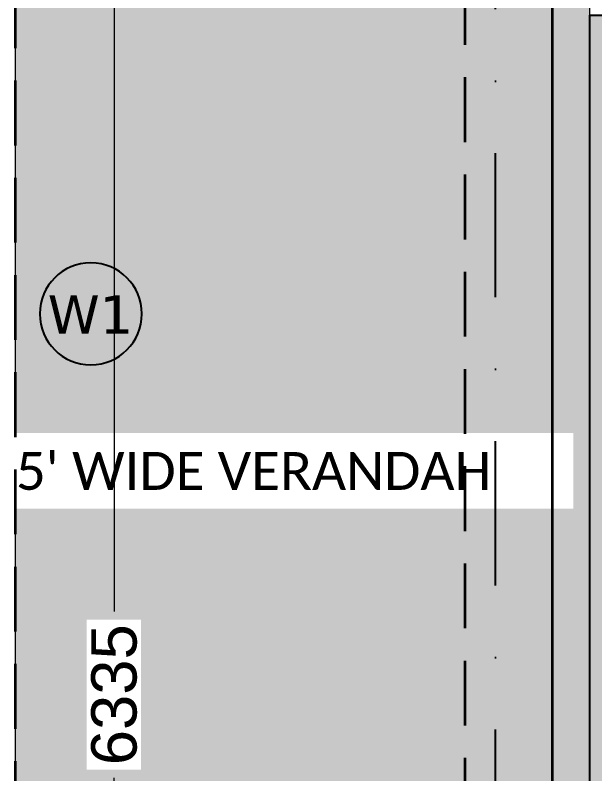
# Model space of a CAD drawing. Header units: millimetres. Extents: x -10000 to 124200, y -12045 to 23620.
# Drawn here: x 45670 to 47203, y 1138 to 3145 of the extents above; entities that cross this region are included whole.
import ezdxf
from ezdxf.enums import TextEntityAlignment as Align

# ---------------------------------------------------------------- set-up
doc = ezdxf.new("R2010")
doc.units = ezdxf.units.MM
doc.header["$LTSCALE"] = 150
for name, pattern in [('1625E_Grid$0$DASHDOTX2', [50.8, 25.4, -12.7, 0, -12.7]), ('3BHK-W(SB)$0$HIDDEN', [0.375, 0.25, -0.125]), ('HIDDENX2', [19.05, 12.7, -6.35])]:
    doc.linetypes.add(name, pattern=pattern)
for name, color, linetype in [('1625_East Villa$0$ad-Elevation 10', 8, 'Continuous'), ('1625_East Villa$0$ad-Text main', 7, 'Continuous'), ('1625_East Villa$0$ad-Text Main_Door&window Label', 7, 'Continuous'), ('1625_East Villa$0$ad-Verandah', 33, 'Continuous'), ('1625E_Grid$0$ad-Grid', 8, '1625E_Grid$0$DASHDOTX2')]:
    doc.layers.add(name, color=color, linetype=linetype)
doc.layers.add('ad-Dimension', color=6, linetype='Continuous', lineweight=0)
doc.layers.add('ad-Framing', color=4, linetype='Continuous', lineweight=35)
doc.styles.add('1625_East Villa$0$6 U T S R N_Typical Floor Plan$0$3BHK-E(NB)$0$grid_text', font='verdana.ttf', dxfattribs={"width": 0.9})
doc.styles.add('1625_East Villa$0$Standard', font='calibril.ttf')
doc.styles.add('ROMANS-TITLE', font='arial.ttf', dxfattribs={"width": 0.8})
doc.styles.get("Standard").update_dxf_attribs({"font": 'arial.ttf'})
doc.dimstyles.new('A-75-DIM-INT (Framing)', dxfattribs={"dimscale": 100, "dimtxt": 1.5, "dimasz": 1, "dimexe": 0, "dimexo": 0, "dimgap": 0.5, "dimtad": 0, "dimdec": 0, "dimdsep": 46, "dimtxsty": 'ROMANS-TITLE', "dimblk": 'ARCHTICK', "dimcen": 0.025, "dimclrd": 5, "dimclre": 5, "dimclrt": 256, "dimazin": 2, "dimtfac": 1, "dimtdec": 0, "dimtmove": 1, "dimatfit": 0, "dimldrblk": 'ARCHTICK', "dimfxl": 1, "dimtfill": 1, "dimtolj": 1, "dimtzin": 0, "dimarcsym": 0})

# ---------------------------------------------------------------- blocks, each defined once
blk = doc.blocks.new('1625_East Villa$0$6 U T S R N_Typical Floor Plan$0$ad_Window Tag')
blk.add_circle((0, 0), 150)
at = {"style": '1625_East Villa$0$6 U T S R N_Typical Floor Plan$0$3BHK-E(NB)$0$grid_text', "width": 0.9}
blk.add_attdef('D1', text='', height=125, dxfattribs=at).set_placement((0, 0), align=Align.MIDDLE_CENTER)
blk = doc.blocks.new('1625_East Villa$0$zw$3849')
at = {"layer": '1625_East Villa$0$ad-Text Main_Door&window Label'}
ref = blk.add_blockref('1625_East Villa$0$6 U T S R N_Typical Floor Plan$0$ad_Window Tag', (12320, 2355), dxfattribs=dict(at, xscale=-0.9, yscale=0.9, zscale=0.9))
ref.add_attrib('D1', 'W1', dxfattribs={"height": 101.25, "rotation": 1800, "style": '1625_East Villa$0$6 U T S R N_Typical Floor Plan$0$3BHK-E(NB)$0$grid_text'}).set_placement((12319, 2352.9), align=Align.MIDDLE_CENTER)
at = {"layer": '1625_East Villa$0$ad-Text main', "insert": (12834.1, 1938.9), "char_height": 100, "width": 1424.195, "attachment_point": 5, "style": '1625_East Villa$0$Standard', "bg_fill": 2}
blk.add_mtext("\\pxqj;5' WIDE VERANDAH", dxfattribs=at)
blk = doc.blocks.new('1625_East Villa$0$zw$959F')
at = {"transparency": 33554559}
h = blk.add_hatch(color=43, dxfattribs=at)
h.dxf.hatch_style = 1
h.paths.add_polyline_path([(1520, -8875), (0, -8875), (0, -13620), (-5920, -13620), (-5920, -15670), (1520, -15670)])
h = blk.add_hatch(dxfattribs=at)
h.set_pattern_fill('GRASS', color=74, angle=180)
h.set_pattern_definition([(270, (2430, -10400), (17.960512, -17.960512), [4.7625, -31.158524]), (225, (2430, -10400), (17.96051, -17.96051), [4.7625, -20.6375]), (315, (2430, -10400), (17.96051, 17.96051), [4.7625, -20.6375])])
h.paths.add_polyline_path([(2430, -16580), (-2370, -16580), (-2370, -15670), (1520, -15670), (1520, -10475), (2430, -10475)])
h = blk.add_hatch(color=256, dxfattribs=at)
h.dxf.hatch_style = 1
h.set_gradient(color1=(153, 204, 0), color2=(63, 127, 0), tint=1, name='INVSPHERICAL')
h.paths.add_polyline_path([(2430, -16580), (-2370, -16580), (-2370, -15670), (1520, -15670), (1520, -10475), (2430, -10475)])
at = {"layer": '1625_East Villa$0$ad-Elevation 10'}
blk.add_lwpolyline([(2430, -16580), (-2370, -16580), (-2370, -15670), (1520, -15670), (1520, -10475), (2430, -10475)], close=True, dxfattribs=at)
at = {"layer": '1625_East Villa$0$ad-Verandah', "lineweight": 9}
blk.add_lwpolyline([(1520, -8875), (0, -8875), (0, -13620), (-5920, -13620), (-5920, -15670), (1520, -15670)], close=True, dxfattribs=at)
blk = doc.blocks.new('1625_East Villa')
at = {"layer": '1625_East Villa$0$ad-Verandah'}
blk.add_blockref('1625_East Villa$0$zw$959F', (12120, 13620), dxfattribs=at)
at = {"layer": '1625_East Villa$0$ad-Text main'}
blk.add_blockref('1625_East Villa$0$zw$3849', (0, 0), dxfattribs=at)
blk = doc.blocks.new('1625E_Grid')
at = {"layer": '1625E_Grid$0$ad-Grid', "ltscale": 0.1}
blk.add_lwpolyline([(13390, -4460), (13390, 16170)], dxfattribs=at)
blk = doc.blocks.new('zw$7E9D')
at = {"layer": 'ad-Framing'}
blk.add_lwpolyline([(0, 0), (13540, 0), (13540, -4975), (12120, -4975), (12120, -8875), (13540, -8875), (13540, -15670), (2480, -15670), (2480, -13620), (0, -13620), (0, -8875), (2830, -8875), (2830, -4975), (0, -4975)], close=True, dxfattribs=at)
at = {"layer": 'ad-Framing', "linetype": 'HIDDENX2', "ltscale": 0.09}
blk.add_lwpolyline([(12120, -15440), (13310, -15440), (13310, -9105), (12120, -9105)], close=True, dxfattribs=at)
blk = doc.blocks.new('_ArchTick')
at = {"color": 0, "linetype": 'ByBlock', "const_width": 0.15}
blk.add_lwpolyline([(-0.5, -0.5), (0.5, 0.5)], dxfattribs=at)
blk = doc.blocks.new('*D63')
at = {"layer": 'ad-Dimension', "linetype": '3BHK-W(SB)$0$HIDDEN', "lineweight": -2, "transparency": 16777216}
for p, q in [((11970, -8875), (12152, -8875)), ((11970, -15210), (12152, -15210))]:
    blk.add_line(p, q, dxfattribs=at)
at = {"layer": 'ad-Dimension', "lineweight": -2, "transparency": 16777216}
for p, q in [((12152, -8875), (12152, -11822.5)), ((12152, -15210), (12152, -12262.5))]:
    blk.add_line(p, q, dxfattribs=at)
at = {"layer": 'Defpoints', "color": 0, "transparency": 16777216}
for p in [(11890, -8875), (12152, -8875), (11890, -15210)]:
    blk.add_point(p, dxfattribs=at)
at = {"layer": 'ad-Dimension', "lineweight": -2, "transparency": 16777216, "xscale": 80, "yscale": 80, "zscale": 80}
for p, rotation in [((12152, -8875), 90), ((12152, -15210), 270)]:
    blk.add_blockref('_ArchTick', p, dxfattribs=dict(at, rotation=rotation))
at = {"layer": 'ad-Dimension', "transparency": 16777216, "insert": (12152, -12042.5), "char_height": 120, "attachment_point": 5, "rotation": 90, "bg_fill": 3, "box_fill_scale": 1.1, "bg_fill_color": 257, "bg_fill_transparency": 0}
blk.add_mtext('\\A1;6335', dxfattribs=at)
blk = doc.blocks.new('zw$7D19')
at = {"layer": 'ad-Dimension'}
dim = blk.add_linear_dim(base=(12152, -8875), p1=(11890, -15210), p2=(11890, -8875), angle=90, dimstyle='A-75-DIM-INT (Framing)', override={"dimscale": 80, "dimexo": 1, "dimtxsty": 'Standard', "dimblk": 'ArchTick', "dimclrd": 256, "dimclre": 256, "dimfxl": 10, "dimtfill": 1, "dimtfillclr": 0}, dxfattribs=at)
dim.commit()
dim.dimension.update_dxf_attribs({"geometry": '*D63', "text_midpoint": (12152, -12042.5)})

msp = doc.modelspace()

# ---------------------------------------------------------------- block references
at = {"linetype": 'HIDDENX2', "ltscale": 0.09}
msp.add_blockref('1625_East Villa', (33550, 0), dxfattribs=at)

# ---------------------------------------------------------------- next in the draw order: block references
at = {"layer": 'ad-Framing', "linetype": 'HIDDENX2', "ltscale": 0.09}
msp.add_blockref('1625E_Grid', (33550, 0), dxfattribs=at)

# ---------------------------------------------------------------- next in the draw order: block references
at = {"layer": 'ad-Framing'}
msp.add_blockref('zw$7E9D', (33550, 13620), dxfattribs=at)

# ---------------------------------------------------------------- next in the draw order: block references
at = {"layer": 'ad-Dimension'}
msp.add_blockref('zw$7D19', (33780, 13390), dxfattribs=at)

doc.saveas('drawing.dxf')
